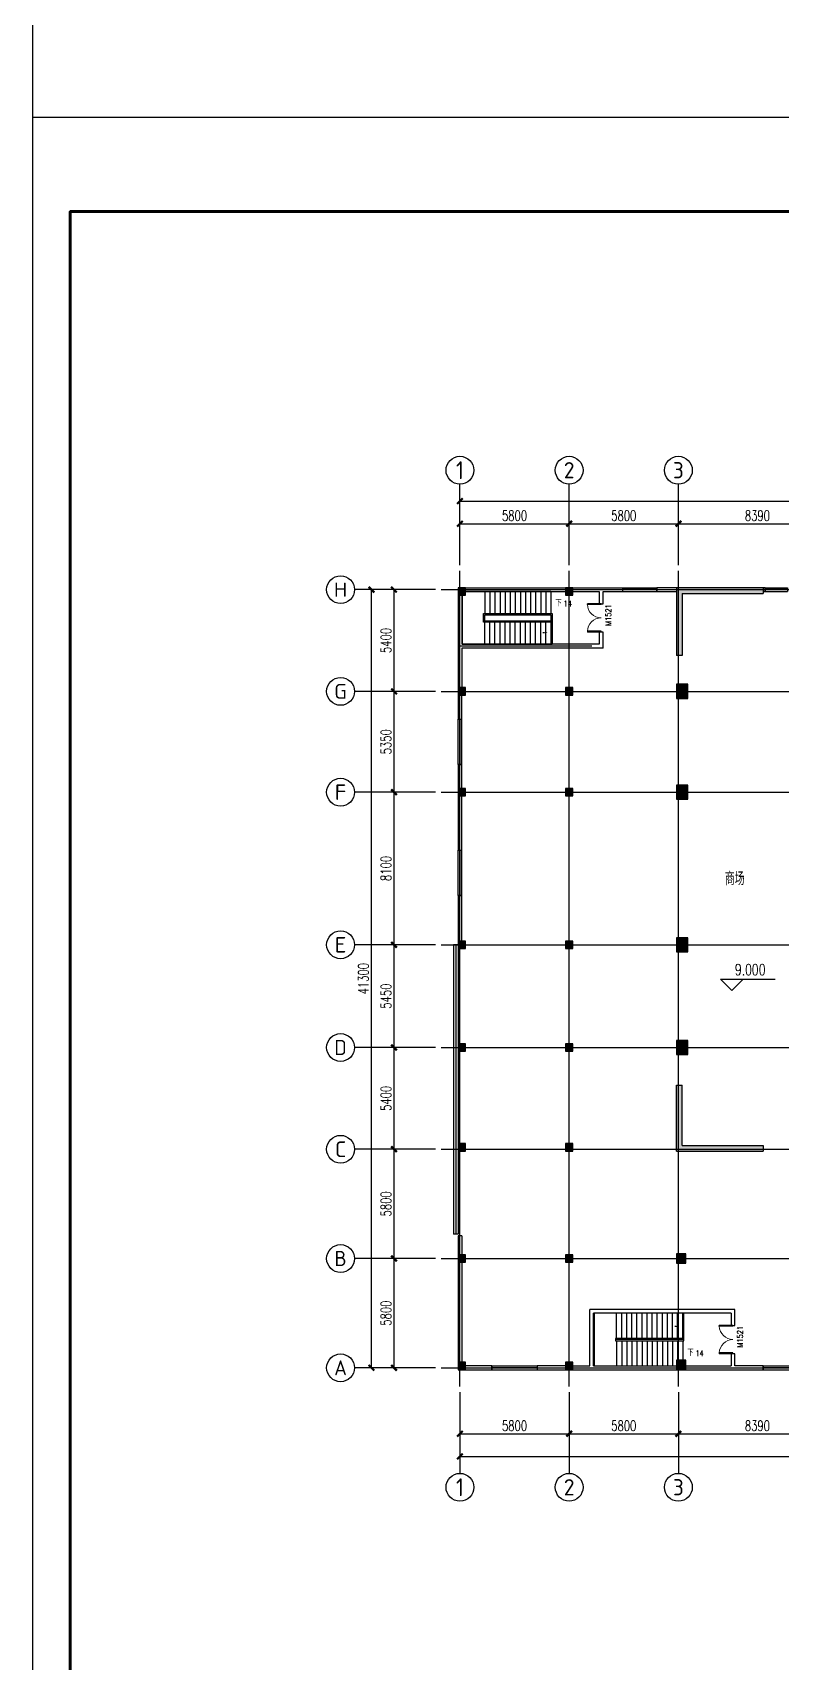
# Model space of a CAD drawing. Extents: x -1 to 1050000, y -900000 to 0.
# Drawn here: x 419999 to 459762, y -273798 to -187300 of the extents above; entities that cross this region are included whole.
import ezdxf
from ezdxf.enums import TextEntityAlignment as Align

# ---------------------------------------------------------------- set-up
doc = ezdxf.new("R2010")
doc.units = 0
doc.header["$LTSCALE"] = 1000
doc.header["$MEASUREMENT"] = 0
for name, color, linetype in [('AXIS', 3, 'Continuous'), ('AXIS_TEXT', 7, 'Continuous'), ('Canopy', 100, 'Continuous'), ('COLUMN', 9, 'Continuous'), ('CURTWALL', 4, 'Continuous'), ('DIM_ELEV', 3, 'Continuous'), ('DIM_SYMB', 3, 'Continuous'), ('G-ANNO-TTLB-THIN', 151, 'Continuous'), ('PUB_HATCH', 8, 'Continuous'), ('PUB_TEXT', 7, 'Continuous'), ('STAIR', 2, 'Continuous'), ('Text', 7, 'Continuous'), ('WALL', 9, 'Continuous'), ('WINDOW', 4, 'Continuous'), ('WINDOW_TEXT', 7, 'Continuous')]:
    doc.layers.add(name, color=color, linetype=linetype)
doc.layers.add('DOTE', color=1, linetype='Continuous', plot=False)
doc.layers.add('DOTE_EXCLUDED', color=1, linetype='Continuous', plot=False)
doc.layers.add('G-ANNO-TTLB-WIDE', color=214, linetype='Continuous', lineweight=100)
doc.styles.add('_TCH_AXIS', font='tssdeng.shx', dxfattribs={"bigfont": 'GBCBIG.shx'})
doc.styles.add('_TCH_DIM', font='SIMPLEX', dxfattribs={"bigfont": 'GBCBIG'})
doc.styles.add('_TCH_DIM_T3', font='SIMPLEX', dxfattribs={"width": 0.705882, "bigfont": 'GBCBIG'})
doc.styles.add('_TCH_WINDOW', font='SIMPLEX', dxfattribs={"bigfont": 'GBCBIG'})
doc.styles.add('COMPLEX', font='COMPLEX')
doc.styles.get("Standard").update_dxf_attribs({"font": 'gbenor.shx', "bigfont": 'gbcbig.shx'})
doc.dimstyles.new('_TCH_ARCH&&100', dxfattribs={"dimtxt": 297.5, "dimasz": 100, "dimexe": 250, "dimexo": 300, "dimgap": 126.25, "dimtad": 1, "dimdec": 0, "dimzin": 0, "dimdsep": 46, "dimtxsty": '_TCH_DIM_T3', "dimblk": 'ARCHTICK', "dimcen": 0.09, "dimclrt": 7, "dimazin": 2, "dimtfac": 1, "dimtdec": 0, "dimtix": 1, "dimtmove": 2, "dimatfit": 3, "dimfxl": 1, "dimtolj": 1, "dimtzin": 0, "dimarcsym": 0})

# ---------------------------------------------------------------- blocks, each defined once
blk = doc.blocks.new('_ArchTick')
at = {"color": 0, "linetype": 'ByBlock', "const_width": 0.4}
blk.add_lwpolyline([(-0.5, -0.5), (0.5, 0.5)], dxfattribs=at)
blk = doc.blocks.new('*D313')
at = {"layer": 'AXIS', "color": 0, "lineweight": -2, "transparency": 16777216}
for p, q in [((441391, -252363), (438941, -252363)), ((439191, -258163), (439191, -252363)), ((441391, -258163), (438941, -258163))]:
    blk.add_line(p, q, dxfattribs=at)
at = {"layer": 'Defpoints', "color": 0, "transparency": 16777216}
for p in [(439191, -252363), (441691, -252363), (441691, -258163)]:
    blk.add_point(p, dxfattribs=at)
at = {"layer": 'AXIS', "color": 0, "lineweight": -2, "transparency": 16777216, "xscale": 300, "yscale": 300, "zscale": 300}
for p, rotation in [((439191, -252363), 90), ((439191, -258163), 270)]:
    blk.add_blockref('_ArchTick', p, dxfattribs=dict(at, rotation=rotation))
at = {"layer": 'AXIS', "color": 7, "transparency": 16777216, "insert": (438766, -255263), "char_height": 550, "attachment_point": 5, "rotation": 90, "style": '_TCH_DIM_T3'}
blk.add_mtext('\\A1;5800', dxfattribs=at)
blk = doc.blocks.new('*D314')
at = {"layer": 'AXIS', "color": 0, "lineweight": -2, "transparency": 16777216}
for p, q in [((441391, -246563), (438941, -246563)), ((439191, -252363), (439191, -246563)), ((441391, -252363), (438941, -252363))]:
    blk.add_line(p, q, dxfattribs=at)
at = {"layer": 'Defpoints', "color": 0, "transparency": 16777216}
for p in [(439191, -246563), (441691, -246563), (441691, -252363)]:
    blk.add_point(p, dxfattribs=at)
at = {"layer": 'AXIS', "color": 0, "lineweight": -2, "transparency": 16777216, "xscale": 300, "yscale": 300, "zscale": 300}
for p, rotation in [((439191, -246563), 90), ((439191, -252363), 270)]:
    blk.add_blockref('_ArchTick', p, dxfattribs=dict(at, rotation=rotation))
at = {"layer": 'AXIS', "color": 7, "transparency": 16777216, "insert": (438766, -249463), "char_height": 550, "attachment_point": 5, "rotation": 90, "style": '_TCH_DIM_T3'}
blk.add_mtext('\\A1;5800', dxfattribs=at)
blk = doc.blocks.new('*D315')
at = {"layer": 'AXIS', "color": 0, "lineweight": -2, "transparency": 16777216}
for p, q in [((441391, -241163), (438941, -241163)), ((439191, -246563), (439191, -241163)), ((441391, -246563), (438941, -246563))]:
    blk.add_line(p, q, dxfattribs=at)
at = {"layer": 'Defpoints', "color": 0, "transparency": 16777216}
for p in [(439191, -241163), (441691, -241163), (441691, -246563)]:
    blk.add_point(p, dxfattribs=at)
at = {"layer": 'AXIS', "color": 0, "lineweight": -2, "transparency": 16777216, "xscale": 300, "yscale": 300, "zscale": 300}
for p, rotation in [((439191, -241163), 90), ((439191, -246563), 270)]:
    blk.add_blockref('_ArchTick', p, dxfattribs=dict(at, rotation=rotation))
at = {"layer": 'AXIS', "color": 7, "transparency": 16777216, "insert": (438766, -243863), "char_height": 550, "attachment_point": 5, "rotation": 90, "style": '_TCH_DIM_T3'}
blk.add_mtext('\\A1;5400', dxfattribs=at)
blk = doc.blocks.new('*D316')
at = {"layer": 'AXIS', "color": 0, "lineweight": -2, "transparency": 16777216}
for p, q in [((441391, -235713), (438941, -235713)), ((439191, -241163), (439191, -235713)), ((441391, -241163), (438941, -241163))]:
    blk.add_line(p, q, dxfattribs=at)
at = {"layer": 'Defpoints', "color": 0, "transparency": 16777216}
for p in [(439191, -235713), (441691, -235713), (441691, -241163)]:
    blk.add_point(p, dxfattribs=at)
at = {"layer": 'AXIS', "color": 0, "lineweight": -2, "transparency": 16777216, "xscale": 300, "yscale": 300, "zscale": 300}
for p, rotation in [((439191, -235713), 90), ((439191, -241163), 270)]:
    blk.add_blockref('_ArchTick', p, dxfattribs=dict(at, rotation=rotation))
at = {"layer": 'AXIS', "color": 7, "transparency": 16777216, "insert": (438766, -238438), "char_height": 550, "attachment_point": 5, "rotation": 90, "style": '_TCH_DIM_T3'}
blk.add_mtext('\\A1;5450', dxfattribs=at)
blk = doc.blocks.new('*D317')
at = {"layer": 'AXIS', "color": 0, "lineweight": -2, "transparency": 16777216}
for p, q in [((441391, -227613), (438941, -227613)), ((439191, -235713), (439191, -227613)), ((441391, -235713), (438941, -235713))]:
    blk.add_line(p, q, dxfattribs=at)
at = {"layer": 'Defpoints', "color": 0, "transparency": 16777216}
for p in [(439191, -227613), (441691, -227613), (441691, -235713)]:
    blk.add_point(p, dxfattribs=at)
at = {"layer": 'AXIS', "color": 0, "lineweight": -2, "transparency": 16777216, "xscale": 300, "yscale": 300, "zscale": 300}
for p, rotation in [((439191, -227613), 90), ((439191, -235713), 270)]:
    blk.add_blockref('_ArchTick', p, dxfattribs=dict(at, rotation=rotation))
at = {"layer": 'AXIS', "color": 7, "transparency": 16777216, "insert": (438766, -231663), "char_height": 550, "attachment_point": 5, "rotation": 90, "style": '_TCH_DIM_T3'}
blk.add_mtext('\\A1;8100', dxfattribs=at)
blk = doc.blocks.new('*D305')
at = {"layer": 'AXIS', "color": 0, "lineweight": -2, "transparency": 16777216}
for p, q in [((441391, -222263), (438941, -222263)), ((439191, -227613), (439191, -222263)), ((441391, -227613), (438941, -227613))]:
    blk.add_line(p, q, dxfattribs=at)
at = {"layer": 'Defpoints', "color": 0, "transparency": 16777216}
for p in [(439191, -222263), (441691, -222263), (441691, -227613)]:
    blk.add_point(p, dxfattribs=at)
at = {"layer": 'AXIS', "color": 0, "lineweight": -2, "transparency": 16777216, "xscale": 300, "yscale": 300, "zscale": 300}
for p, rotation in [((439191, -222263), 90), ((439191, -227613), 270)]:
    blk.add_blockref('_ArchTick', p, dxfattribs=dict(at, rotation=rotation))
at = {"layer": 'AXIS', "color": 7, "transparency": 16777216, "insert": (438766, -224938), "char_height": 550, "attachment_point": 5, "rotation": 90, "style": '_TCH_DIM_T3'}
blk.add_mtext('\\A1;5350', dxfattribs=at)
blk = doc.blocks.new('*D306')
at = {"layer": 'AXIS', "color": 0, "lineweight": -2, "transparency": 16777216}
for p, q in [((441391, -216863), (438941, -216863)), ((439191, -222263), (439191, -216863)), ((441391, -222263), (438941, -222263))]:
    blk.add_line(p, q, dxfattribs=at)
at = {"layer": 'Defpoints', "color": 0, "transparency": 16777216}
for p in [(439191, -216863), (441691, -216863), (441691, -222263)]:
    blk.add_point(p, dxfattribs=at)
at = {"layer": 'AXIS', "color": 0, "lineweight": -2, "transparency": 16777216, "xscale": 300, "yscale": 300, "zscale": 300}
for p, rotation in [((439191, -216863), 90), ((439191, -222263), 270)]:
    blk.add_blockref('_ArchTick', p, dxfattribs=dict(at, rotation=rotation))
at = {"layer": 'AXIS', "color": 7, "transparency": 16777216, "insert": (438766, -219563), "char_height": 550, "attachment_point": 5, "rotation": 90, "style": '_TCH_DIM_T3'}
blk.add_mtext('\\A1;5400', dxfattribs=at)
blk = doc.blocks.new('*D307')
at = {"layer": 'AXIS', "color": 0, "lineweight": -2, "transparency": 16777216}
for p, q in [((440991, -216863), (437741, -216863)), ((437991, -258163), (437991, -216863)), ((440991, -258163), (437741, -258163))]:
    blk.add_line(p, q, dxfattribs=at)
at = {"layer": 'Defpoints', "color": 0, "transparency": 16777216}
for p in [(437991, -216863), (441291, -216863), (441291, -258163)]:
    blk.add_point(p, dxfattribs=at)
at = {"layer": 'AXIS', "color": 0, "lineweight": -2, "transparency": 16777216, "xscale": 300, "yscale": 300, "zscale": 300}
for p, rotation in [((437991, -216863), 90), ((437991, -258163), 270)]:
    blk.add_blockref('_ArchTick', p, dxfattribs=dict(at, rotation=rotation))
at = {"layer": 'AXIS', "color": 7, "transparency": 16777216, "insert": (437566, -237513), "char_height": 550, "attachment_point": 5, "rotation": 90, "style": '_TCH_DIM_T3'}
blk.add_mtext('\\A1;41300', dxfattribs=at)
blk = doc.blocks.new('_AXISO')
blk.add_circle((0, 0), 0.5)
at = {"layer": 'AXIS_TEXT', "style": 'COMPLEX', "width": 1.041667}
blk.add_attdef('A', text='', height=0.56, dxfattribs=at).set_placement((-0.25, -0.28), (0.25, -0.28), align=Align.FIT)
blk = doc.blocks.new('*D308')
at = {"layer": 'AXIS', "color": 0, "lineweight": -2, "transparency": 16777216}
for p, q in [((442691, -259463), (442691, -261913)), ((448491, -259463), (448491, -261913)), ((442691, -261663), (448491, -261663))]:
    blk.add_line(p, q, dxfattribs=at)
at = {"layer": 'Defpoints', "color": 0, "transparency": 16777216}
for p in [(442691, -259163), (448491, -259163), (448491, -261663)]:
    blk.add_point(p, dxfattribs=at)
at = {"layer": 'AXIS', "color": 0, "lineweight": -2, "transparency": 16777216, "xscale": 300, "yscale": 300, "zscale": 300, "rotation": 180}
blk.add_blockref('_ArchTick', (442691, -261663), dxfattribs=at)
at = {"layer": 'AXIS', "color": 0, "lineweight": -2, "transparency": 16777216, "xscale": 300, "yscale": 300, "zscale": 300}
blk.add_blockref('_ArchTick', (448491, -261663), dxfattribs=at)
at = {"layer": 'AXIS', "color": 7, "transparency": 16777216, "insert": (445591, -261238), "char_height": 550, "attachment_point": 5, "style": '_TCH_DIM_T3'}
blk.add_mtext('\\A1;5800', dxfattribs=at)
blk = doc.blocks.new('*D329')
at = {"layer": 'AXIS', "color": 0, "lineweight": -2, "transparency": 16777216}
for p, q in [((448491, -259463), (448491, -261913)), ((454291, -259463), (454291, -261913)), ((448491, -261663), (454291, -261663))]:
    blk.add_line(p, q, dxfattribs=at)
at = {"layer": 'Defpoints', "color": 0, "transparency": 16777216}
for p in [(448491, -259163), (454291, -259163), (454291, -261663)]:
    blk.add_point(p, dxfattribs=at)
at = {"layer": 'AXIS', "color": 0, "lineweight": -2, "transparency": 16777216, "xscale": 300, "yscale": 300, "zscale": 300, "rotation": 180}
blk.add_blockref('_ArchTick', (448491, -261663), dxfattribs=at)
at = {"layer": 'AXIS', "color": 0, "lineweight": -2, "transparency": 16777216, "xscale": 300, "yscale": 300, "zscale": 300}
blk.add_blockref('_ArchTick', (454291, -261663), dxfattribs=at)
at = {"layer": 'AXIS', "color": 7, "transparency": 16777216, "insert": (451391, -261238), "char_height": 550, "attachment_point": 5, "style": '_TCH_DIM_T3'}
blk.add_mtext('\\A1;5800', dxfattribs=at)
blk = doc.blocks.new('*D330')
at = {"layer": 'AXIS', "color": 0, "lineweight": -2, "transparency": 16777216}
for p, q in [((454291, -259463), (454291, -261913)), ((462680, -259463), (462680, -261913)), ((454291, -261663), (462680, -261663))]:
    blk.add_line(p, q, dxfattribs=at)
at = {"layer": 'Defpoints', "color": 0, "transparency": 16777216}
for p in [(454291, -259163), (462680, -259163), (462680, -261663)]:
    blk.add_point(p, dxfattribs=at)
at = {"layer": 'AXIS', "color": 0, "lineweight": -2, "transparency": 16777216, "xscale": 300, "yscale": 300, "zscale": 300, "rotation": 180}
blk.add_blockref('_ArchTick', (454291, -261663), dxfattribs=at)
at = {"layer": 'AXIS', "color": 0, "lineweight": -2, "transparency": 16777216, "xscale": 300, "yscale": 300, "zscale": 300}
blk.add_blockref('_ArchTick', (462680, -261663), dxfattribs=at)
at = {"layer": 'AXIS', "color": 7, "transparency": 16777216, "insert": (458486, -261238), "char_height": 550, "attachment_point": 5, "style": '_TCH_DIM_T3'}
blk.add_mtext('\\A1;8390', dxfattribs=at)
blk = doc.blocks.new('*D339')
at = {"layer": 'AXIS', "color": 0, "lineweight": -2, "transparency": 16777216}
for p, q in [((442691, -259863), (442691, -263113)), ((515191, -259863), (515191, -263113)), ((442691, -262863), (515191, -262863))]:
    blk.add_line(p, q, dxfattribs=at)
at = {"layer": 'Defpoints', "color": 0, "transparency": 16777216}
for p in [(442691, -259563), (515191, -259563), (515191, -262863)]:
    blk.add_point(p, dxfattribs=at)
at = {"layer": 'AXIS', "color": 0, "lineweight": -2, "transparency": 16777216, "xscale": 300, "yscale": 300, "zscale": 300, "rotation": 180}
blk.add_blockref('_ArchTick', (442691, -262863), dxfattribs=at)
at = {"layer": 'AXIS', "color": 0, "lineweight": -2, "transparency": 16777216, "xscale": 300, "yscale": 300, "zscale": 300}
blk.add_blockref('_ArchTick', (515191, -262863), dxfattribs=at)
at = {"layer": 'AXIS', "color": 7, "transparency": 16777216, "insert": (478941, -262438), "char_height": 550, "attachment_point": 5, "style": '_TCH_DIM_T3'}
blk.add_mtext('\\A1;72500', dxfattribs=at)
blk = doc.blocks.new('*D340')
at = {"layer": 'AXIS', "color": 0, "lineweight": -2, "transparency": 16777216}
for p, q in [((442691, -215563), (442691, -213113)), ((442691, -213363), (448491, -213363)), ((448491, -215563), (448491, -213113))]:
    blk.add_line(p, q, dxfattribs=at)
at = {"layer": 'Defpoints', "color": 0, "transparency": 16777216}
for p in [(448491, -213363), (442691, -215863), (448491, -215863)]:
    blk.add_point(p, dxfattribs=at)
at = {"layer": 'AXIS', "color": 0, "lineweight": -2, "transparency": 16777216, "xscale": 300, "yscale": 300, "zscale": 300, "rotation": 180}
blk.add_blockref('_ArchTick', (442691, -213363), dxfattribs=at)
at = {"layer": 'AXIS', "color": 0, "lineweight": -2, "transparency": 16777216, "xscale": 300, "yscale": 300, "zscale": 300}
blk.add_blockref('_ArchTick', (448491, -213363), dxfattribs=at)
at = {"layer": 'AXIS', "color": 7, "transparency": 16777216, "insert": (445591, -212938), "char_height": 550, "attachment_point": 5, "style": '_TCH_DIM_T3'}
blk.add_mtext('\\A1;5800', dxfattribs=at)
blk = doc.blocks.new('*D341')
at = {"layer": 'AXIS', "color": 0, "lineweight": -2, "transparency": 16777216}
for p, q in [((448491, -215563), (448491, -213113)), ((448491, -213363), (454291, -213363)), ((454291, -215563), (454291, -213113))]:
    blk.add_line(p, q, dxfattribs=at)
at = {"layer": 'Defpoints', "color": 0, "transparency": 16777216}
for p in [(454291, -213363), (448491, -215863), (454291, -215863)]:
    blk.add_point(p, dxfattribs=at)
at = {"layer": 'AXIS', "color": 0, "lineweight": -2, "transparency": 16777216, "xscale": 300, "yscale": 300, "zscale": 300, "rotation": 180}
blk.add_blockref('_ArchTick', (448491, -213363), dxfattribs=at)
at = {"layer": 'AXIS', "color": 0, "lineweight": -2, "transparency": 16777216, "xscale": 300, "yscale": 300, "zscale": 300}
blk.add_blockref('_ArchTick', (454291, -213363), dxfattribs=at)
at = {"layer": 'AXIS', "color": 7, "transparency": 16777216, "insert": (451391, -212938), "char_height": 550, "attachment_point": 5, "style": '_TCH_DIM_T3'}
blk.add_mtext('\\A1;5800', dxfattribs=at)
blk = doc.blocks.new('*D342')
at = {"layer": 'AXIS', "color": 0, "lineweight": -2, "transparency": 16777216}
for p, q in [((454291, -215563), (454291, -213113)), ((454291, -213363), (462680, -213363)), ((462680, -215563), (462680, -213113))]:
    blk.add_line(p, q, dxfattribs=at)
at = {"layer": 'Defpoints', "color": 0, "transparency": 16777216}
for p in [(462680, -213363), (454291, -215863), (462680, -215863)]:
    blk.add_point(p, dxfattribs=at)
at = {"layer": 'AXIS', "color": 0, "lineweight": -2, "transparency": 16777216, "xscale": 300, "yscale": 300, "zscale": 300, "rotation": 180}
blk.add_blockref('_ArchTick', (454291, -213363), dxfattribs=at)
at = {"layer": 'AXIS', "color": 0, "lineweight": -2, "transparency": 16777216, "xscale": 300, "yscale": 300, "zscale": 300}
blk.add_blockref('_ArchTick', (462680, -213363), dxfattribs=at)
at = {"layer": 'AXIS', "color": 7, "transparency": 16777216, "insert": (458486, -212938), "char_height": 550, "attachment_point": 5, "style": '_TCH_DIM_T3'}
blk.add_mtext('\\A1;8390', dxfattribs=at)
blk = doc.blocks.new('*D320')
at = {"layer": 'AXIS', "color": 0, "lineweight": -2, "transparency": 16777216}
for p, q in [((442691, -215163), (442691, -211913)), ((515191, -215163), (515191, -211913)), ((442691, -212163), (515191, -212163))]:
    blk.add_line(p, q, dxfattribs=at)
at = {"layer": 'Defpoints', "color": 0, "transparency": 16777216}
for p in [(515191, -212163), (442691, -215463), (515191, -215463)]:
    blk.add_point(p, dxfattribs=at)
at = {"layer": 'AXIS', "color": 0, "lineweight": -2, "transparency": 16777216, "xscale": 300, "yscale": 300, "zscale": 300, "rotation": 180}
blk.add_blockref('_ArchTick', (442691, -212163), dxfattribs=at)
at = {"layer": 'AXIS', "color": 0, "lineweight": -2, "transparency": 16777216, "xscale": 300, "yscale": 300, "zscale": 300}
blk.add_blockref('_ArchTick', (515191, -212163), dxfattribs=at)
at = {"layer": 'AXIS', "color": 7, "transparency": 16777216, "insert": (478941, -211738), "char_height": 550, "attachment_point": 5, "style": '_TCH_DIM_T3'}
blk.add_mtext('\\A1;72500', dxfattribs=at)
blk = doc.blocks.new('_FZH')
blk.add_lwpolyline([(-0.5, -0.5), (0.5, -0.5), (0.5, 0.5), (-0.5, 0.5)], close=True)
at = {"layer": 'PUB_HATCH'}
blk.add_solid([(-0.5, -0.5), (0.5, -0.5), (-0.5, 0.5), (0.5, 0.5)], dxfattribs=at)
blk = doc.blocks.new('$DorLib2D$00000002')
for p, q in [((-0.5, 0), (-0.5, 0.4875)), ((-0.475, 0.4875), (-0.5, 0.4875)), ((-0.475, 0), (-0.475, 0.4875)), ((0.475, 0), (0.475, 0.4875)), ((0.475, 0.4875), (0.5, 0.4875)), ((0.5, 0), (0.5, 0.4875)), ((-0.5, 0), (-0.475, 0)), ((0.5, 0), (0.475, 0))]:
    blk.add_line(p, q)
at = {"lineweight": 13}
for centre, start, end in [((-0.4875, 0), 0, 88.530716), ((0.4875, 0), 91.469284, 180)]:
    blk.add_arc(centre, 0.4875, start, end, dxfattribs=at)
blk = doc.blocks.new('$WINLIB2D$00000002')
at = {"color": 0}
for points in [[(-0.5, 0.5), (0.5, 0.5)], [(-0.5, 0.5), (-0.5, -0.5)], [(0.5, 0.5), (0.5, -0.5)], [(0.5, 0), (-0.5, 0)], [(-0.5, -0.5), (0.5, -0.5)]]:
    blk.add_lwpolyline(points, dxfattribs=at)

msp = doc.modelspace()

# ---------------------------------------------------------------- hatches: boundary and pattern name
at = {"layer": 'PUB_HATCH'}
for points in [[(454490.6, -217063.26), (454190.6, -216763.26), (454190.6, -220363.26), (454490.6, -220363.26)], [(454190.6, -216763.26), (454490.6, -217063.26), (458790.6, -217063.26), (458790.6, -216763.26)], [(454190.6, -246663.26), (454490.6, -246363.26), (454490.6, -243163.26), (454190.6, -243163.26)], [(454490.6, -246363.26), (454190.6, -246663.26), (458790.6, -246663.26), (458790.6, -246363.26)]]:
    msp.add_hatch(color=256, dxfattribs=at).paths.add_polyline_path(points)

# ---------------------------------------------------------------- linework, layer by layer
msp.add_line((420000, 0), (420000, -900000))
at = {"layer": 'AXIS'}
for p, q in [((442690.6, -215263.26), (442690.6, -211263.26)), ((448490.6, -215263.26), (448490.6, -211263.26)), ((454290.6, -215263.26), (454290.6, -211263.26)), ((441090.6, -216863.26), (437090.6, -216863.26)), ((441090.6, -222263.26), (437090.6, -222263.26)), ((441090.6, -227613.26), (437090.6, -227613.26)), ((441090.6, -235713.26), (437090.6, -235713.26)), ((441090.6, -241163.26), (437090.6, -241163.26)), ((441090.6, -246563.26), (437090.6, -246563.26)), ((441090.6, -252363.26), (437090.6, -252363.26)), ((441090.6, -258163.26), (437090.6, -258163.26)), ((442690.6, -259763.26), (442690.6, -263763.26)), ((448490.6, -259763.26), (448490.6, -263763.26)), ((454290.6, -259763.26), (454290.6, -263763.26))]:
    msp.add_line(p, q, dxfattribs=at)
at = {"layer": 'Canopy'}
msp.add_point((454290.6, -246563.26), dxfattribs=at)
at = {"layer": 'CURTWALL'}
for p, q in [((442350.6, -235713.26), (442350.6, -251063.26)), ((442590.6, -235713.26), (442350.6, -235713.26)), ((442470.6, -235713.26), (442470.6, -251063.26)), ((442590.6, -235713.26), (442590.6, -251063.26)), ((442590.6, -251063.26), (442350.6, -251063.26))]:
    msp.add_line(p, q, dxfattribs=at)
at = {"layer": 'DIM_ELEV'}
for p, q in [((457132.79, -238139.14), (456532.79, -237539.14)), ((456532.79, -237539.14), (459432.79, -237539.14)), ((457132.79, -238139.14), (457732.79, -237539.14))]:
    msp.add_line(p, q, dxfattribs=at)
at = {"layer": 'DIM_SYMB'}
for points in [[(447655.6, -217578.26, 0, 0, 0), (443410.6, -217578.26, 0, 0, 0), (443410.6, -219148.26, 0, 0, 0), (447385.6, -219148.26, 0, 80, 0), (447085.6, -219148.26, 0, 0, 0)], [(454655.6, -257363.26, 0, 0, 0), (450410.6, -257363.26, 0, 0, 0), (450410.6, -255963.26, 0, 0, 0), (454385.6, -255963.26, 0, 80, 0), (454085.6, -255963.26, 0, 0, 0)]]:
    msp.add_lwpolyline(points, format="xyseb", dxfattribs=at)
at = {"layer": 'DOTE'}
for p, q in [((442690.6, -259163.26), (442690.6, -215863.26)), ((448490.6, -259163.26), (448490.6, -215863.26)), ((454290.6, -259163.26), (454290.6, -215863.26)), ((441690.6, -216863.26), (516190.6, -216863.26)), ((441690.6, -222263.26), (516190.6, -222263.26)), ((441690.6, -227613.26), (516190.6, -227613.26)), ((441690.6, -235713.26), (516190.6, -235713.26)), ((441690.6, -241163.26), (516190.6, -241163.26)), ((441690.6, -246563.26), (516190.6, -246563.26)), ((441690.6, -252363.26), (516190.6, -252363.26)), ((441690.6, -258163.26), (516190.6, -258163.26))]:
    msp.add_line(p, q, dxfattribs=at)
at = {"layer": 'DOTE_EXCLUDED'}
msp.add_line((449690.6, -219863.26), (442690.6, -219863.26), dxfattribs=at)
at = {"layer": 'G-ANNO-TTLB-THIN'}
msp.add_lwpolyline([(419999.47, -191800.03), (419999.47, -360000.03), (538799.47, -360000.03), (538799.47, -191800.03)], close=True, dxfattribs=at)
at = {"layer": 'G-ANNO-TTLB-WIDE'}
msp.add_lwpolyline([(536799.47, -196800.03), (421999.47, -196800.03), (421999.47, -358000.03), (536799.47, -358000.03)], close=True, dxfattribs=at)
at = {"layer": 'STAIR'}
for p, q in [((447520.6, -216963.26), (442990.6, -216963.26)), ((444010.6, -216963.26), (444010.6, -218133.26)), ((444280.6, -216963.26), (444280.6, -218133.26)), ((444550.6, -216963.26), (444550.6, -218133.26)), ((444820.6, -216963.26), (444820.6, -218133.26)), ((445090.6, -216963.26), (445090.6, -218133.26)), ((445360.6, -216963.26), (445360.6, -218133.26)), ((445630.6, -216963.26), (445630.6, -218133.26)), ((445900.6, -216963.26), (445900.6, -218133.26)), ((446170.6, -216963.26), (446170.6, -218133.26)), ((446440.6, -216963.26), (446440.6, -218133.26)), ((446710.6, -216963.26), (446710.6, -218133.26)), ((446980.6, -216963.26), (446980.6, -218133.26)), ((447250.6, -216963.26), (447250.6, -218133.26)), ((447520.6, -216963.26), (447520.6, -218133.26)), ((442810.6, -217163.26), (442810.6, -219763.26)), ((443950.6, -218593.26), (443950.6, -218133.26)), ((443950.6, -218133.26), (447580.6, -218133.26)), ((447520.6, -218593.26), (443950.6, -218593.26)), ((444010.6, -218193.26), (447520.6, -218193.26)), ((444010.6, -218533.26), (444010.6, -218193.26)), ((447520.6, -218533.26), (444010.6, -218533.26)), ((444010.6, -219763.26), (444010.6, -218593.26)), ((444280.6, -219763.26), (444280.6, -218593.26)), ((444550.6, -219763.26), (444550.6, -218593.26)), ((444820.6, -219763.26), (444820.6, -218593.26)), ((445090.6, -219763.26), (445090.6, -218593.26)), ((445360.6, -219763.26), (445360.6, -218593.26)), ((445630.6, -219763.26), (445630.6, -218593.26)), ((445900.6, -219763.26), (445900.6, -218593.26)), ((446170.6, -219763.26), (446170.6, -218593.26)), ((446440.6, -219763.26), (446440.6, -218593.26)), ((446710.6, -219763.26), (446710.6, -218593.26)), ((446980.6, -219763.26), (446980.6, -218593.26)), ((447250.6, -219763.26), (447250.6, -218593.26)), ((447520.6, -218193.26), (447520.6, -219763.26)), ((447580.6, -218133.26), (447580.6, -219763.26)), ((442810.6, -219763.26), (447580.6, -219763.26)), ((454580.6, -255263.26), (449810.6, -255263.26)), ((449810.6, -255263.26), (449810.6, -258063.26)), ((451010.6, -256603.26), (451010.6, -255263.26)), ((451280.6, -256603.26), (451280.6, -255263.26)), ((451550.6, -256603.26), (451550.6, -255263.26)), ((451820.6, -256603.26), (451820.6, -255263.26)), ((452090.6, -256603.26), (452090.6, -255263.26)), ((452360.6, -256603.26), (452360.6, -255263.26)), ((452630.6, -256603.26), (452630.6, -255263.26)), ((452900.6, -256603.26), (452900.6, -255263.26)), ((453170.6, -256603.26), (453170.6, -255263.26)), ((453440.6, -256603.26), (453440.6, -255263.26)), ((453710.6, -256603.26), (453710.6, -255263.26)), ((453980.6, -256603.26), (453980.6, -255263.26)), ((454250.6, -256603.26), (454250.6, -255263.26)), ((454520.6, -256663.26), (454520.6, -255263.26)), ((454580.6, -256723.26), (454580.6, -255263.26)), ((454520.6, -256603.26), (450950.6, -256603.26)), ((450950.6, -256603.26), (450950.6, -256723.26)), ((450950.6, -256723.26), (454580.6, -256723.26)), ((454520.6, -256663.26), (451010.6, -256663.26)), ((451010.6, -256663.26), (451010.6, -256663.26)), ((451010.6, -256723.26), (451010.6, -258063.26)), ((451280.6, -256723.26), (451280.6, -258063.26)), ((451550.6, -256723.26), (451550.6, -258063.26)), ((451820.6, -256723.26), (451820.6, -258063.26)), ((452090.6, -256723.26), (452090.6, -258063.26)), ((452360.6, -256723.26), (452360.6, -258063.26)), ((452630.6, -256723.26), (452630.6, -258063.26)), ((452900.6, -256723.26), (452900.6, -258063.26)), ((453170.6, -256723.26), (453170.6, -258063.26)), ((453440.6, -256723.26), (453440.6, -258063.26)), ((453710.6, -256723.26), (453710.6, -258063.26)), ((453980.6, -256723.26), (453980.6, -258063.26)), ((454250.6, -256723.26), (454250.6, -257763.26)), ((454520.6, -256663.26), (454520.6, -256663.26)), ((454520.6, -256723.26), (454520.6, -257763.26)), ((449810.6, -258063.26), (454190.6, -258063.26))]:
    msp.add_line(p, q, dxfattribs=at)
msp.add_point((442690.6, -258163.26), dxfattribs=at)
at = {"layer": 'WALL'}
for p, q in [((442990.6, -216763.26), (448290.6, -216763.26)), ((442990.6, -216963.26), (448290.6, -216963.26)), ((448690.6, -216763.26), (451340.6, -216763.26)), ((448690.6, -216963.26), (450090.6, -216963.26)), ((450090.6, -216963.26), (450090.6, -217613.26)), ((450290.6, -217613.26), (450290.6, -216963.26)), ((450290.6, -216963.26), (451340.6, -216963.26)), ((451340.6, -216963.26), (451340.6, -216763.26)), ((458890.6, -216763.26), (453140.6, -216763.26)), ((453140.6, -216763.26), (453140.6, -216963.26)), ((453140.6, -216963.26), (454190.6, -216963.26)), ((454190.6, -216763.26), (454190.6, -220363.26)), ((454490.6, -217063.26), (454490.6, -220363.26)), ((454490.6, -217063.26), (458790.6, -217063.26)), ((458790.6, -216763.26), (458790.6, -217063.26)), ((458790.6, -216963.26), (458890.6, -216963.26)), ((458890.6, -216963.26), (458890.6, -216763.26)), ((442590.6, -217163.26), (442590.6, -222063.26)), ((442790.6, -217163.26), (442790.6, -219763.26)), ((450090.6, -217613.26), (450290.6, -217613.26)), ((450290.6, -219113.26), (450090.6, -219113.26)), ((450090.6, -219113.26), (450090.6, -219763.26)), ((450290.6, -219963.26), (450290.6, -219113.26)), ((450090.6, -219763.26), (442790.6, -219763.26)), ((450290.6, -219963.26), (442790.6, -219963.26)), ((442790.6, -219963.26), (442790.6, -222063.26)), ((454490.6, -220363.26), (454190.6, -220363.26)), ((442590.6, -222463.26), (442590.6, -223738.26)), ((442790.6, -223738.26), (442790.6, -222463.26)), ((442590.6, -223738.26), (442790.6, -223738.26)), ((442790.6, -226138.26), (442590.6, -226138.26)), ((442590.6, -226138.26), (442590.6, -227413.26)), ((442790.6, -227413.26), (442790.6, -226138.26)), ((442590.6, -227813.26), (442590.6, -230688.26)), ((442790.6, -230688.26), (442790.6, -227813.26)), ((442590.6, -230688.26), (442790.6, -230688.26)), ((442790.6, -233088.26), (442590.6, -233088.26)), ((442590.6, -233088.26), (442590.6, -235513.26)), ((442790.6, -235513.26), (442790.6, -233088.26)), ((454190.6, -246663.26), (454190.6, -243163.26)), ((454190.6, -243163.26), (454490.6, -243163.26)), ((454490.6, -246363.26), (454490.6, -243163.26)), ((454490.6, -246363.26), (458790.6, -246363.26)), ((458790.6, -246363.26), (458790.6, -246663.26)), ((454190.6, -246663.26), (458790.6, -246663.26)), ((442590.6, -251163.26), (442590.6, -252163.26)), ((442790.6, -251163.26), (442590.6, -251163.26)), ((442790.6, -251163.26), (442790.6, -252163.26)), ((442590.6, -252563.26), (442590.6, -257863.26)), ((442790.6, -252563.26), (442790.6, -257863.26)), ((457290.6, -255063.26), (449590.6, -255063.26)), ((449590.6, -258063.26), (449590.6, -255063.26)), ((457290.6, -255913.26), (457290.6, -255063.26)), ((457090.6, -255263.26), (449790.6, -255263.26)), ((449790.6, -258063.26), (449790.6, -255263.26)), ((457090.6, -255263.26), (457090.6, -255913.26)), ((457090.6, -255913.26), (457290.6, -255913.26)), ((457290.6, -257413.26), (457090.6, -257413.26)), ((457090.6, -257413.26), (457090.6, -258063.26)), ((457290.6, -258063.26), (457290.6, -257413.26)), ((444390.6, -258063.26), (442990.6, -258063.26)), ((442990.6, -258263.26), (444390.6, -258263.26)), ((444390.6, -258263.26), (444390.6, -258063.26)), ((448290.6, -258063.26), (446790.6, -258063.26)), ((446790.6, -258063.26), (446790.6, -258263.26)), ((446790.6, -258263.26), (448290.6, -258263.26)), ((448690.6, -258063.26), (449590.6, -258063.26)), ((448690.6, -258263.26), (454190.6, -258263.26)), ((449790.6, -258063.26), (454190.6, -258063.26)), ((454690.6, -258063.26), (457090.6, -258063.26)), ((454690.6, -258263.26), (458790.6, -258263.26)), ((458790.6, -258063.26), (457290.6, -258063.26)), ((458790.6, -258263.26), (458790.6, -258063.26))]:
    msp.add_line(p, q, dxfattribs=at)

# ---------------------------------------------------------------- block references
at = {"layer": 'AXIS'}
ref = msp.add_blockref('_AXISO', (442690.6, -210525), dxfattribs=dict(at, xscale=1476.510067114094, yscale=1476.510067114094, zscale=1476.510067114094))
ref.add_attrib('A', '1', dxfattribs={"layer": 'AXIS_TEXT', "height": 949.99, "style": '_TCH_AXIS', "width": 2.228571}).set_placement((442487.03, -211000), (442894.17, -211000), align=Align.FIT)
ref = msp.add_blockref('_AXISO', (448490.6, -210525), dxfattribs=dict(at, xscale=1476.510067114094, yscale=1476.510067114094, zscale=1476.510067114094))
ref.add_attrib('A', '2', dxfattribs={"layer": 'AXIS_TEXT', "height": 859.97, "style": '_TCH_AXIS', "width": 1.238095}).set_placement((448203.94, -210954.99), (448777.25, -210954.99), align=Align.FIT)
ref = msp.add_blockref('_AXISO', (454290.6, -210525), dxfattribs=dict(at, xscale=1476.510067114094, yscale=1476.510067114094, zscale=1476.510067114094))
ref.add_attrib('A', '3', dxfattribs={"layer": 'AXIS_TEXT', "height": 859.97, "style": '_TCH_AXIS', "width": 1.238095}).set_placement((454003.94, -210954.99), (454577.25, -210954.99), align=Align.FIT)
ref = msp.add_blockref('_AXISO', (436352.34, -216863.26), dxfattribs=dict(at, xscale=1476.510067114094, yscale=1476.510067114094, zscale=1476.510067114094))
ref.add_attrib('A', 'H', dxfattribs={"layer": 'AXIS_TEXT', "height": 748.44, "style": '_TCH_AXIS', "width": 1.768707}).set_placement((435995.94, -217237.48), (436708.74, -217237.48), align=Align.FIT)
ref = msp.add_blockref('_AXISO', (436352.34, -222263.26), dxfattribs=dict(at, xscale=1476.510067114094, yscale=1476.510067114094, zscale=1476.510067114094))
ref.add_attrib('A', 'G', dxfattribs={"layer": 'AXIS_TEXT', "height": 784.74, "style": '_TCH_AXIS', "width": 1.485714}).set_placement((436016.03, -222655.62), (436688.66, -222655.62), align=Align.FIT)
ref = msp.add_blockref('_AXISO', (436352.34, -227613.26), dxfattribs=dict(at, xscale=1476.510067114094, yscale=1476.510067114094, zscale=1476.510067114094))
ref.add_attrib('A', 'F', dxfattribs={"layer": 'AXIS_TEXT', "height": 822.12, "style": '_TCH_AXIS', "width": 1.52381}).set_placement((436039.15, -228024.32), (436665.53, -228024.32), align=Align.FIT)
ref = msp.add_blockref('_AXISO', (436352.34, -235713.26), dxfattribs=dict(at, xscale=1476.510067114094, yscale=1476.510067114094, zscale=1476.510067114094))
ref.add_attrib('A', 'E', dxfattribs={"layer": 'AXIS_TEXT', "height": 822.12, "style": '_TCH_AXIS', "width": 1.52381}).set_placement((436039.15, -236124.32), (436665.53, -236124.32), align=Align.FIT)
ref = msp.add_blockref('_AXISO', (436352.34, -241163.26), dxfattribs=dict(at, xscale=1476.510067114094, yscale=1476.510067114094, zscale=1476.510067114094))
ref.add_attrib('A', 'D', dxfattribs={"layer": 'AXIS_TEXT', "height": 803.33, "style": '_TCH_AXIS', "width": 1.503401}).set_placement((436027.19, -241564.92), (436677.5, -241564.92), align=Align.FIT)
ref = msp.add_blockref('_AXISO', (436352.34, -246563.26), dxfattribs=dict(at, xscale=1476.510067114094, yscale=1476.510067114094, zscale=1476.510067114094))
ref.add_attrib('A', 'C', dxfattribs={"layer": 'AXIS_TEXT', "height": 841.04, "style": '_TCH_AXIS', "width": 1.238095}).set_placement((436051.97, -246983.78), (436652.71, -246983.78), align=Align.FIT)
ref = msp.add_blockref('_AXISO', (436352.34, -252363.26), dxfattribs=dict(at, xscale=1476.510067114094, yscale=1476.510067114094, zscale=1476.510067114094))
ref.add_attrib('A', 'B', dxfattribs={"layer": 'AXIS_TEXT', "height": 803.33, "style": '_TCH_AXIS', "width": 1.503401}).set_placement((436027.19, -252764.92), (436677.5, -252764.92), align=Align.FIT)
ref = msp.add_blockref('_AXISO', (436352.34, -258163.26), dxfattribs=dict(at, xscale=1476.510067114094, yscale=1476.510067114094, zscale=1476.510067114094))
ref.add_attrib('A', 'A', dxfattribs={"layer": 'AXIS_TEXT', "height": 784.74, "style": '_TCH_AXIS', "width": 1.392857}).set_placement((436016.03, -258555.62), (436688.66, -258555.62), align=Align.FIT)
ref = msp.add_blockref('_AXISO', (442690.6, -264501.51), dxfattribs=dict(at, xscale=1476.510067114094, yscale=1476.510067114094, zscale=1476.510067114094))
ref.add_attrib('A', '1', dxfattribs={"layer": 'AXIS_TEXT', "height": 949.99, "style": '_TCH_AXIS', "width": 2.228571}).set_placement((442487.03, -264976.51), (442894.17, -264976.51), align=Align.FIT)
ref = msp.add_blockref('_AXISO', (448490.6, -264501.51), dxfattribs=dict(at, xscale=1476.510067114094, yscale=1476.510067114094, zscale=1476.510067114094))
ref.add_attrib('A', '2', dxfattribs={"layer": 'AXIS_TEXT', "height": 859.97, "style": '_TCH_AXIS', "width": 1.238095}).set_placement((448203.94, -264931.5), (448777.25, -264931.5), align=Align.FIT)
ref = msp.add_blockref('_AXISO', (454290.6, -264501.51), dxfattribs=dict(at, xscale=1476.510067114094, yscale=1476.510067114094, zscale=1476.510067114094))
ref.add_attrib('A', '3', dxfattribs={"layer": 'AXIS_TEXT', "height": 859.97, "style": '_TCH_AXIS', "width": 1.238095}).set_placement((454003.94, -264931.5), (454577.25, -264931.5), align=Align.FIT)
at = {"layer": 'COLUMN'}
for p, xscale, yscale, zscale in [((442790.6, -216963.26), 400, 400, 400), ((448490.6, -216963.26), 400, 400, 400), ((442790.6, -222263.26), 400, 400, 400), ((448490.6, -222263.26), 400, 400, 400), ((454490.6, -222263.26), 600, 750, 750), ((442790.6, -227613.26), 400, 400, 400), ((448490.6, -227613.26), 400, 400, 400), ((454490.6, -227613.26), 600, 750, 750), ((442790.6, -235713.26), 400, 400, 400), ((448490.6, -235713.26), 400, 400, 400), ((454490.6, -235713.26), 600, 750, 750), ((442790.6, -241163.26), 400, 400, 400), ((448490.6, -241163.26), 400, 400, 400), ((454490.6, -241163.26), 600, 750, 750), ((442790.6, -246463.26), 400, 400, 400), ((448490.6, -246463.26), 400, 400, 400), ((442790.6, -252363.26), 400, 400, 400), ((448490.6, -252363.26), 400, 400, 400), ((454440.6, -252363.26), 500, 500, 500), ((442790.6, -258063.26), 400, 400, 400), ((448490.6, -258063.26), 400, 400, 400), ((454440.6, -258013.26), 500, 500, 500)]:
    msp.add_blockref('_FZH', p, dxfattribs=dict(at, xscale=xscale, yscale=yscale, zscale=zscale))
at = {"layer": 'WINDOW', "yscale": -200}
for p, xscale, zscale, rotation in [((452240.6, -216863.26), 1800, 1800, 359.9999999999999), ((442690.6, -224938.26), -2400, -2400, 270), ((442690.6, -231888.26), -2400, -2400, 270)]:
    msp.add_blockref('$WINLIB2D$00000002', p, dxfattribs=dict(at, xscale=xscale, zscale=zscale, rotation=rotation))
at = {"layer": 'WINDOW', "yscale": 200}
for p, xscale, zscale in [((459490.6, -216863.26), 1200, 1200), ((445590.6, -258163.26), 2400, 2400), ((459990.6, -258163.26), 2400, 2400)]:
    msp.add_blockref('$WINLIB2D$00000002', p, dxfattribs=dict(at, xscale=xscale, zscale=zscale))
at = {"layer": 'WINDOW'}
ref = msp.add_blockref('$DorLib2D$00000002', (450190.6, -218363.26), dxfattribs=dict(at, xscale=1500, yscale=-1500, zscale=1500, rotation=270))
ref.add_attrib('A', 'M1521', (450714.35, -218788.26), dxfattribs={"layer": 'WINDOW_TEXT', "height": 297.5, "rotation": 90, "style": '_TCH_WINDOW', "width": 0.705882})
ref = msp.add_blockref('$DorLib2D$00000002', (457190.6, -256663.26), dxfattribs=dict(at, xscale=1500, yscale=1500, zscale=1500, rotation=90))
ref.add_attrib('A', 'M1521', (457714.35, -257088.26), dxfattribs={"layer": 'WINDOW_TEXT', "height": 297.5, "rotation": 90, "style": '_TCH_WINDOW', "width": 0.705882})

# ---------------------------------------------------------------- texts
at = {"layer": 'PUB_TEXT', "style": '_TCH_DIM'}
for p in [(447760.6, -217753.26), (454760.6, -257538.26)]:
    msp.add_text('下', height=337.59, dxfattribs=at).set_placement(p)
at = {"layer": 'PUB_TEXT', "style": '_TCH_DIM', "width": 0.705882}
for s, height, p in [('14', 297.5, (448196.34, -217753.26)), ('9.000', 595, (457292.79, -237329.14)), ('14', 297.5, (455196.34, -257538.26))]:
    msp.add_text(s, height=height, dxfattribs=at).set_placement(p)
at = {"layer": 'Text', "insert": (457280.87, -232199.92), "char_height": 700, "attachment_point": 5}
msp.add_mtext_dynamic_manual_height_columns('商场', width=5304.4569, gutter_width=1750, heights=[0], dxfattribs=at)

# ---------------------------------------------------------------- dimensions: what is measured, and where the dimension line sits
at = {"layer": 'AXIS'}
for p1, p2, distance, picture, middle in [((442690.6, -215463.26), (515190.6, -215463.26), 3300, '*D320', (478940.6, -211738.26)), ((442690.6, -215863.26), (448490.6, -215863.26), 2500, '*D340', (445590.6, -212938.26)), ((448490.6, -215863.26), (454290.6, -215863.26), 2500, '*D341', (451390.6, -212938.26)), ((454290.6, -215863.26), (462680.48, -215863.26), 2500, '*D342', (458485.54, -212938.26)), ((441290.6, -258163.26), (441290.6, -216863.26), 3300, '*D307', (437565.6, -237513.26)), ((441690.6, -222263.26), (441690.6, -216863.26), 2500, '*D306', (438765.6, -219563.26)), ((441690.6, -227613.26), (441690.6, -222263.26), 2500, '*D305', (438765.6, -224938.26)), ((441690.6, -235713.26), (441690.6, -227613.26), 2500, '*D317', (438765.6, -231663.26)), ((441690.6, -241163.26), (441690.6, -235713.26), 2500, '*D316', (438765.6, -238438.26)), ((441690.6, -246563.26), (441690.6, -241163.26), 2500, '*D315', (438765.6, -243863.26)), ((441690.6, -252363.26), (441690.6, -246563.26), 2500, '*D314', (438765.6, -249463.26)), ((441690.6, -258163.26), (441690.6, -252363.26), 2500, '*D313', (438765.6, -255263.26)), ((442690.6, -259163.26), (448490.6, -259163.26), -2500, '*D308', (445590.6, -261238.26)), ((448490.6, -259163.26), (454290.6, -259163.26), -2500, '*D329', (451390.6, -261238.26)), ((454290.6, -259163.26), (462680.48, -259163.26), -2500, '*D330', (458485.54, -261238.26)), ((442690.6, -259563.26), (515190.6, -259563.26), -3300, '*D339', (478940.6, -262438.26))]:
    dim = msp.add_aligned_dim(p1=p1, p2=p2, distance=distance, dimstyle='_TCH_ARCH&&100', override={"dimtxt": 550, "dimasz": 300, "dimgap": 150}, dxfattribs=at)
    dim.commit()
    dim.dimension.update_dxf_attribs({"geometry": picture, "text_midpoint": middle})

doc.saveas('drawing.dxf')
